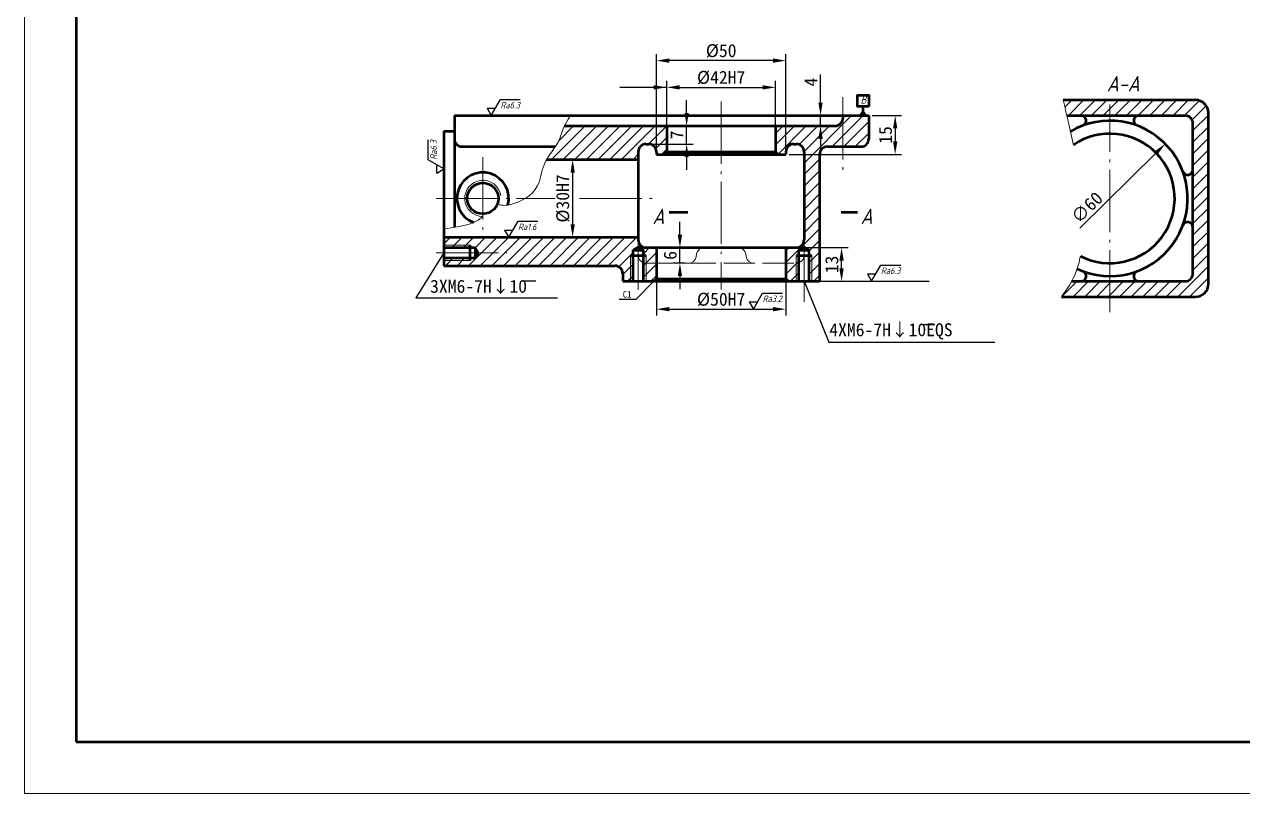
# Model space of a CAD drawing. Header units: millimetres. Extents: x 455 to 875, y 6 to 303.
# Drawn here: x 455 to 690.2, y 6.4 to 154.9 of the extents above; entities that cross this region are included whole.
import ezdxf

# ---------------------------------------------------------------- set-up
doc = ezdxf.new("R2010")
doc.units = ezdxf.units.MM
doc.linetypes.add('MYCENTER', pattern=[15.5, 12, -1.5, 0.5, -1.5])
doc.linetypes.add('MYHIDDEN', pattern=[7.5, 6, -1.5])
doc.layers.add('尺寸层', color=7, linetype='Continuous')
doc.layers.add('标注层', color=7, linetype='Continuous')
for name, color, linetype, lineweight in [('点画线', 1, 'MYCENTER', 20), ('粗实线', 6, 'Continuous', 50), ('细实线', 7, 'Continuous', 20), ('虚线', 7, 'MYHIDDEN', 20)]:
    doc.layers.add(name, color=color, linetype=linetype, lineweight=lineweight)
doc.styles.add('字符式样', font='gbeitc.shx')
doc.dimstyles.new('ISO-25', dxfattribs={"dimtxt": 2.5, "dimasz": 2.5, "dimexe": 1.25, "dimexo": 0.625, "dimtad": 1, "dimlfac": 2, "dimtxsty": 'Standard', "dimcen": 2.5, "dimadec": 0, "dimazin": 0, "dimtfac": 1, "dimtmove": 0, "dimatfit": 3, "dimfxl": 0, "dimarcsym": 0})
pattern_1 = [(45, (693.0016, 92.1722), (-1.122532, 1.122532), [])]

# ---------------------------------------------------------------- blocks, each defined once
blk = doc.blocks.new('*D192')
at = {"layer": 'Defpoints', "color": 0}
for p in [(573.52, 128.83), (560.85, 113.83), (573.22, 113.83)]:
    blk.add_point(p, dxfattribs=at)
at = {"layer": '尺寸层', "color": 0, "lineweight": -2}
for p, q in [((572.9, 128.83), (559.6, 128.83)), ((560.85, 126.33), (560.85, 116.33)), ((572.6, 113.83), (559.6, 113.83))]:
    blk.add_line(p, q, dxfattribs=at)
at = {"layer": '尺寸层', "color": 0}
for points in [[(560.44, 126.33), (561.27, 126.33), (560.85, 128.83)], [(560.44, 116.33), (561.27, 116.33), (560.85, 113.83)]]:
    blk.add_solid(points, dxfattribs=at)
at = {"layer": '尺寸层', "color": 0, "insert": (558.98, 121.33), "char_height": 2.5, "attachment_point": 5, "rotation": 90}
blk.add_mtext('%%c30H7', dxfattribs=at)
blk = doc.blocks.new('*D193')
at = {"layer": 'Defpoints', "color": 0}
for p in [(577.02, 147.93), (577.02, 129.83), (602.02, 129.83)]:
    blk.add_point(p, dxfattribs=at)
at = {"layer": '尺寸层', "color": 0, "lineweight": -2}
for p, q in [((577.02, 130.46), (577.02, 149.18)), ((602.02, 130.46), (602.02, 149.18)), ((599.52, 147.93), (579.52, 147.93))]:
    blk.add_line(p, q, dxfattribs=at)
at = {"layer": '尺寸层', "color": 0}
for points in [[(579.52, 148.35), (579.52, 147.52), (577.02, 147.93)], [(599.52, 148.35), (599.52, 147.52), (602.02, 147.93)]]:
    blk.add_solid(points, dxfattribs=at)
at = {"layer": '尺寸层', "color": 0, "insert": (589.52, 149.81), "char_height": 2.5, "attachment_point": 5}
blk.add_mtext('%%c50', dxfattribs=at)
blk = doc.blocks.new('*D178')
at = {"layer": 'Defpoints', "color": 0}
for p in [(600.02, 142.77), (579.02, 130.86), (600.02, 131.65)]:
    blk.add_point(p, dxfattribs=at)
at = {"layer": '尺寸层', "color": 0, "lineweight": -2}
for p, q in [((579.02, 131.48), (579.02, 144.02)), ((600.02, 132.27), (600.02, 144.02)), ((581.52, 142.77), (597.52, 142.77))]:
    blk.add_line(p, q, dxfattribs=at)
at = {"layer": '尺寸层', "color": 0}
for points in [[(581.52, 143.19), (581.52, 142.36), (579.02, 142.77)], [(597.52, 143.19), (597.52, 142.36), (600.02, 142.77)]]:
    blk.add_solid(points, dxfattribs=at)
at = {"layer": '尺寸层', "color": 0, "insert": (589.52, 144.65), "char_height": 2.5, "attachment_point": 5}
blk.add_mtext('%%c42H7', dxfattribs=at)
blk = doc.blocks.new('*D194')
at = {"layer": 'Defpoints', "color": 0}
for p in [(579.02, 135.33), (582.86, 135.33), (575.51, 131.83)]:
    blk.add_point(p, dxfattribs=at)
at = {"layer": '尺寸层', "color": 0, "lineweight": -2}
for p, q in [((582.86, 137.83), (582.86, 140.33)), ((579.65, 135.33), (584.11, 135.33)), ((582.86, 131.83), (582.86, 135.33)), ((576.13, 131.83), (584.11, 131.83)), ((582.86, 129.33), (582.86, 126.83))]:
    blk.add_line(p, q, dxfattribs=at)
at = {"layer": '尺寸层', "color": 0}
for points in [[(582.44, 137.83), (583.27, 137.83), (582.86, 135.33)], [(582.44, 129.33), (583.27, 129.33), (582.86, 131.83)]]:
    blk.add_solid(points, dxfattribs=at)
at = {"layer": '尺寸层', "color": 0, "insert": (580.98, 133.58), "char_height": 2.5, "attachment_point": 5, "rotation": 90}
blk.add_mtext('7', dxfattribs=at)
blk = doc.blocks.new('*D195')
at = {"layer": 'Defpoints', "color": 0}
for p in [(608.7, 137.33), (613.02, 137.33), (610.44, 135.33)]:
    blk.add_point(p, dxfattribs=at)
at = {"layer": '尺寸层', "color": 0, "lineweight": -2}
for p, q in [((608.7, 139.83), (608.7, 145.25)), ((612.4, 137.33), (607.45, 137.33)), ((608.7, 135.33), (608.7, 137.33)), ((609.81, 135.33), (607.45, 135.33)), ((608.7, 132.83), (608.7, 130.33))]:
    blk.add_line(p, q, dxfattribs=at)
at = {"layer": '尺寸层', "color": 0}
for points in [[(608.28, 139.83), (609.12, 139.83), (608.7, 137.33)], [(608.28, 132.83), (609.12, 132.83), (608.7, 135.33)]]:
    blk.add_solid(points, dxfattribs=at)
at = {"layer": '尺寸层', "color": 0, "insert": (606.83, 143.79), "char_height": 2.5, "attachment_point": 5, "rotation": 90}
blk.add_mtext('4', dxfattribs=at)
blk = doc.blocks.new('*D196')
at = {"layer": 'Defpoints', "color": 0}
for p in [(618.02, 137.33), (602.02, 129.83), (623.11, 129.83)]:
    blk.add_point(p, dxfattribs=at)
at = {"layer": '尺寸层', "color": 0, "lineweight": -2}
for p, q in [((618.65, 137.33), (624.36, 137.33)), ((623.11, 134.83), (623.11, 132.33)), ((602.65, 129.83), (624.36, 129.83))]:
    blk.add_line(p, q, dxfattribs=at)
at = {"layer": '尺寸层', "color": 0}
for points in [[(622.7, 134.83), (623.53, 134.83), (623.11, 137.33)], [(622.7, 132.33), (623.53, 132.33), (623.11, 129.83)]]:
    blk.add_solid(points, dxfattribs=at)
at = {"layer": '尺寸层', "color": 0, "insert": (621.24, 133.58), "char_height": 2.5, "attachment_point": 5, "rotation": 90}
blk.add_mtext('15', dxfattribs=at)
blk = doc.blocks.new('*D197')
at = {"layer": 'Defpoints', "color": 0}
for p in [(602.02, 111.83), (612.76, 111.83), (608.52, 105.33)]:
    blk.add_point(p, dxfattribs=at)
at = {"layer": '尺寸层', "color": 0, "lineweight": -2}
for p, q in [((602.65, 111.83), (614.01, 111.83)), ((612.76, 107.83), (612.76, 109.33)), ((609.15, 105.33), (614.01, 105.33))]:
    blk.add_line(p, q, dxfattribs=at)
at = {"layer": '尺寸层', "color": 0}
for points in [[(612.34, 109.33), (613.17, 109.33), (612.76, 111.83)], [(612.34, 107.83), (613.17, 107.83), (612.76, 105.33)]]:
    blk.add_solid(points, dxfattribs=at)
at = {"layer": '尺寸层', "color": 0, "insert": (610.88, 108.58), "char_height": 2.5, "attachment_point": 5, "rotation": 90}
blk.add_mtext('13', dxfattribs=at)
blk = doc.blocks.new('*D198')
at = {"layer": 'Defpoints', "color": 0}
for p in [(577.02, 111.83), (581.56, 111.83), (583.2, 108.83)]:
    blk.add_point(p, dxfattribs=at)
at = {"layer": '尺寸层', "color": 0, "lineweight": -2}
for p, q in [((581.56, 114.33), (581.56, 116.83)), ((577.65, 111.83), (582.81, 111.83)), ((581.56, 108.83), (581.56, 111.83)), ((582.58, 108.83), (580.31, 108.83)), ((581.56, 106.33), (581.56, 103.83))]:
    blk.add_line(p, q, dxfattribs=at)
at = {"layer": '尺寸层', "color": 0}
for points in [[(581.14, 114.33), (581.98, 114.33), (581.56, 111.83)], [(581.14, 106.33), (581.98, 106.33), (581.56, 108.83)]]:
    blk.add_solid(points, dxfattribs=at)
at = {"layer": '尺寸层', "color": 0, "insert": (579.69, 110.33), "char_height": 2.5, "attachment_point": 5, "rotation": 90}
blk.add_mtext('6', dxfattribs=at)
blk = doc.blocks.new('*D199')
at = {"layer": 'Defpoints', "color": 0}
for p in [(577.02, 105.83), (602.02, 105.83), (602.02, 99.95)]:
    blk.add_point(p, dxfattribs=at)
at = {"layer": '尺寸层', "color": 0, "lineweight": -2}
for p, q in [((577.02, 105.21), (577.02, 98.7)), ((602.02, 105.21), (602.02, 98.7)), ((579.52, 99.95), (599.52, 99.95))]:
    blk.add_line(p, q, dxfattribs=at)
at = {"layer": '尺寸层', "color": 0}
for points in [[(579.52, 100.37), (579.52, 99.53), (577.02, 99.95)], [(599.52, 100.37), (599.52, 99.53), (602.02, 99.95)]]:
    blk.add_solid(points, dxfattribs=at)
at = {"layer": '尺寸层', "color": 0, "insert": (589.52, 101.82), "char_height": 2.5, "attachment_point": 5}
blk.add_mtext('%%c50H7', dxfattribs=at)
blk = doc.blocks.new('基准')
at = {"layer": '粗实线'}
blk.add_hatch(color=7, dxfattribs=at).paths.add_polyline_path([(-1.01, 0), (1.01, 0), (0, 1.53)])
at = {"layer": '粗实线', "color": 7}
for p, q in [((-2.23, 3.54), (-2.23, 7.89)), ((-2.23, 7.89), (2.23, 7.89)), ((2.23, 7.89), (2.23, 3.54)), ((2.23, 3.54), (-2.23, 3.54)), ((-1.01, 0), (1.01, 0)), ((0, 1.53), (0, 3.54))]:
    blk.add_line(p, q, dxfattribs=at)
at = {"layer": '粗实线', "color": 7, "linetype": 'Continuous'}
for p in [(-1.01, 0), (1.01, 0)]:
    blk.add_line(p, (0, 1.53), dxfattribs=at)
at = {"layer": '粗实线', "color": 7}
blk.add_lwpolyline([(2.23, 3.54), (-2.23, 3.54), (-2.23, 7.89), (2.23, 7.89)], close=True, dxfattribs=at)
at = {"layer": '标注层', "style": '字符式样'}
blk.add_attdef('A', (-0.97, 4.54), '', height=3, dxfattribs=at)
blk = doc.blocks.new('粗糙度1')
at = {"layer": '标注层'}
for p, q in [((0, 0), (3.56, 6.16)), ((0, 0), (3.56, 6.16)), ((3.56, 6.16), (11.21, 6.16)), ((-1.62, 2.8), (1.62, 2.8)), ((-1.62, 2.8), (0, 0)), ((-1.62, 2.8), (0, 0)), ((-1.62, 2.8), (1.62, 2.8))]:
    blk.add_line(p, q, dxfattribs=at)
at = {"layer": '标注层', "style": '字符式样'}
blk.add_attdef('RA', (3.57, 2.76), '', height=2.5, dxfattribs=at)
blk = doc.blocks.new('*D200')
at = {"layer": 'Defpoints', "color": 0}
for p in [(675.24, 131.87), (653.89, 110.8)]:
    blk.add_point(p, dxfattribs=at)
at = {"layer": '尺寸层', "color": 0, "lineweight": -2}
blk.add_line((658.78, 115.62), (673.47, 130.11), dxfattribs=at)
at = {"layer": '尺寸层', "color": 0}
blk.add_solid([(673.17, 130.41), (673.76, 129.81), (675.24, 131.87)], dxfattribs=at)
at = {"layer": '尺寸层', "color": 0, "insert": (660.13, 119.59), "char_height": 2.5, "attachment_point": 5, "rotation": 44.6177}
blk.add_mtext('∅60', dxfattribs=at)

msp = doc.modelspace()

# ---------------------------------------------------------------- hatches: boundary and pattern name
at = {"layer": '细实线'}
h = msp.add_hatch(dxfattribs=at)
h.set_pattern_fill('ANSI31', color=256, scale=0.5, style=0)
h.set_pattern_definition([(45, (710.1585, 92.1722), (-1.122532, 1.122532), [])])
edge = h.paths.add_edge_path()
edge.add_arc((679.0676, 135.8317), 1.5, 0, 90, ccw=False)
edge.add_line((680.5676, 135.8317), (680.5676, 106.8317))
edge.add_arc((679.0676, 106.8317), 1.5, -90, 0, ccw=False)
edge.add_line((679.0676, 105.3317), (664.5676, 105.3317))
edge.add_line((664.5676, 105.3317), (664.5676, 102.3317))
edge.add_line((664.5676, 102.3317), (681.0676, 102.3317))
edge.add_arc((681.0676, 104.8317), 2.5, 270, 360)
edge.add_line((683.5676, 104.8317), (683.5676, 137.8317))
edge.add_arc((681.0676, 137.8317), 2.5, 0, 90)
edge.add_line((681.0676, 140.3317), (655.5601, 140.3317))
edge.add_spline(control_points=[(655.5601, 140.3317), (655.7838, 139.3321), (656.0083, 138.3322), (656.2344, 137.3317)], knot_values=[4.13605111, 4.13605111, 4.13605111, 4.13605111, 10.28547986, 10.28547986, 10.28547986, 10.28547986], degree=3, periodic=0)
edge.add_line((656.2344, 137.3317), (679.0676, 137.3317))
edge = h.paths.add_edge_path()
edge.add_line((664.5676, 102.3317), (664.5676, 105.3317))
edge.add_line((664.5676, 105.3317), (657.1684, 105.3317))
edge.add_spline(control_points=[(657.1684, 105.3317), (656.596, 104.3002), (655.9158, 103.3097), (655.2023, 102.3317)], knot_values=[75.30210036, 75.30210036, 75.30210036, 75.30210036, 82.44412699, 82.44412699, 82.44412699, 82.44412699], degree=3, periodic=0)
edge.add_line((655.2023, 102.3317), (664.5676, 102.3317))
h = msp.add_hatch(dxfattribs=at)
h.set_pattern_fill('ANSI31', color=256, scale=0.5, style=0)
h.set_pattern_definition(pattern_1)
h.paths.add_polyline_path([(572.0201, 110.3317), (572.5201, 110.3317), (572.5201, 111.3317), (573.5201, 111.9091), (573.5201, 113.8317), (536.0201, 113.8317), (536.0201, 112.3317), (541.0201, 112.3317), (541.0201, 111.8317), (542.0201, 111.8317), (542.5975, 110.8317), (542.0201, 109.8317), (541.0201, 109.8317), (541.0201, 109.3317), (536.0201, 109.3317), (536.0201, 108.3317), (569.0201, 108.3317, -0.41421356), (570.5201, 106.8317), (570.5201, 105.3317), (572.0201, 105.3317)])
h.paths.add_polyline_path([(541.0201, 109.8317), (536.0201, 109.8317), (536.0201, 109.3317), (541.0201, 109.3317)])
h.paths.add_polyline_path([(541.0201, 112.3317), (536.0201, 112.3317), (536.0201, 111.8317), (541.0201, 111.8317)], flags=17)
h.paths.add_polyline_path([(572.5201, 110.3317), (572.0201, 110.3317), (572.0201, 105.3317), (572.5201, 105.3317)])
h.paths.add_polyline_path([(575.0201, 110.3317), (574.5201, 110.3317), (574.5201, 108.9175, 0.08516423), (575.0201, 108.8317)])
h.paths.add_polyline_path([(575.0201, 108.8317, -0.08516423), (574.5201, 108.9175), (574.5201, 105.3317), (575.0201, 105.3317)])
h.paths.add_polyline_path([(577.0201, 108.8317), (575.0201, 108.8317), (575.0201, 105.3317), (577.0201, 105.3317)])
h.paths.add_polyline_path([(577.0201, 111.8317), (575.0201, 111.8317, -0.41421356), (573.5201, 113.3317), (573.5201, 111.9091), (574.5201, 111.3317), (574.5201, 110.3317), (575.0201, 110.3317), (575.0201, 108.8317), (577.0201, 108.8317)])
h.paths.add_polyline_path([(604.0201, 108.8317), (602.0201, 108.8317), (602.0201, 105.3317), (604.0201, 105.3317)])
h.paths.add_polyline_path([(604.0201, 110.3317), (604.5201, 110.3317), (604.5201, 111.3317), (605.5201, 111.9091), (605.5201, 113.3317, -0.41421356), (604.0201, 111.8317), (602.0201, 111.8317), (602.0201, 108.8317), (604.0201, 108.8317)])
h.paths.add_polyline_path([(604.5201, 110.3317), (604.0201, 110.3317), (604.0201, 108.8317, 0.08516423), (604.5201, 108.9175)])
h.paths.add_polyline_path([(604.5201, 108.9175, -0.08516423), (604.0201, 108.8317), (604.0201, 105.3317), (604.5201, 105.3317)])
h.paths.add_polyline_path([(607.0201, 110.3317), (606.5201, 110.3317), (606.5201, 105.3317), (607.0201, 105.3317)], flags=17)
h.paths.add_polyline_path([(608.5201, 121.3317), (605.5201, 121.3317), (605.5201, 113.3317), (605.5201, 111.9091), (606.5201, 111.3317), (606.5201, 110.3317), (607.0201, 110.3317), (607.0201, 105.3317), (608.5201, 105.3317)])
h.paths.add_polyline_path([(608.5201, 129.8317, -0.41421356), (610.0201, 131.3317), (613.0201, 131.3317), (613.0201, 136.8317, -0.41421356), (611.5201, 135.3317), (600.0201, 135.3317), (600.0201, 129.8317), (602.0201, 129.8317), (602.0201, 130.3317, -0.41421356), (603.5201, 131.8317), (604.0201, 131.8317, -0.41421356), (605.5201, 130.3317), (605.5201, 121.3317), (608.5201, 121.3317)])
h.paths.add_polyline_path([(618.0201, 137.3317), (613.0201, 137.3317), (613.0201, 136.8317), (613.0201, 131.3317), (616.5201, 131.3317, 0.41421356), (618.0201, 132.8317)])
h = msp.add_hatch(dxfattribs=at)
h.set_pattern_fill('ANSI31', color=256, scale=0.5, style=0)
h.set_pattern_definition(pattern_1)
edge = h.paths.add_edge_path()
edge.add_line((579.0201, 135.3317), (559.2859, 135.3317))
edge.add_spline(control_points=[(559.2859, 135.3317), (558.8493, 134.3701), (558.4885, 132.9855), (557.8236, 131.8293), (557.5023, 131.3317)], knot_values=[55.04480829, 55.04480829, 55.04480829, 55.04480829, 59.36067063, 62.87355769, 62.87355769, 62.87355769, 62.87355769], degree=3, periodic=0)
edge.add_spline(control_points=[(557.5023, 131.3317), (556.9507, 130.4776), (556.3312, 129.686), (555.8374, 128.8317)], knot_values=[49.0145011, 49.0145011, 49.0145011, 49.0145011, 55.04480829, 55.04480829, 55.04480829, 55.04480829], degree=3, periodic=0)
edge.add_line((555.8374, 128.8317), (573.5201, 128.8317))
edge.add_line((573.5201, 128.8317), (573.5201, 130.3317))
edge.add_arc((575.0201, 130.3317), 1.5, 90, 180, ccw=False)
edge.add_line((575.0201, 131.8317), (575.5201, 131.8317))
edge.add_arc((575.5201, 130.3317), 1.5, 0, 90, ccw=False)
edge.add_line((577.0201, 130.3317), (577.0201, 129.8317))
edge.add_line((577.0201, 129.8317), (579.0201, 129.8317))
edge.add_line((579.0201, 129.8317), (579.0201, 135.3317))

# ---------------------------------------------------------------- linework, layer by layer
at = {"layer": '尺寸层'}
for p, q in [((536.0201, 110.8317), (530.6148, 102.1537)), ((551.2072, 105.4119), (553.7259, 105.4119)), ((576.5201, 105.3317), (573.0225, 101.8341)), ((605.5201, 105.3317), (610.3059, 93.6138)), ((530.6148, 102.1537), (557.955, 102.1537)), ((573.0225, 101.8341), (569.8458, 101.8341)), ((628.2571, 97.0235), (630.7758, 97.0235)), ((610.3059, 93.6138), (642.3163, 93.6138))]:
    msp.add_line(p, q, dxfattribs=at)
at = {"layer": '标注层'}
msp.add_line((608.1076, 105.3686), (629.6488, 105.3686), dxfattribs=at)
at = {"layer": '点画线'}
for p, q in [((589.5201, 140.0392), (589.5201, 103.7596)), ((613.0201, 140.8521), (613.0201, 125.9958)), ((664.5676, 99.3462), (664.5676, 139.4783)), ((543.5201, 129.2637), (543.5201, 115.0387)), ((534.5372, 121.3317), (557.5049, 121.3317)), ((562.1933, 121.3317), (577.1622, 121.3317)), ((573.5201, 115.4147), (573.5201, 103.6934)), ((605.5201, 113.2032), (605.5201, 101.3892)), ((534.5372, 110.8317), (548.1712, 110.8317)), ((536.0201, 112.3317), (541.0201, 112.3317)), ((584.785, 110.6167), (584.6747, 110.0468)), ((594.2552, 110.6167), (594.3655, 110.0468)), ((536.0201, 109.3317), (541.0201, 109.3317)), ((572.0201, 105.3317), (572.0201, 110.3317)), ((575.0201, 105.3317), (575.0201, 110.3317)), ((604.0201, 105.3317), (604.0201, 110.3317)), ((607.0201, 105.3317), (607.0201, 110.3317))]:
    msp.add_line(p, q, dxfattribs=at)
at = {"layer": '粗实线'}
for p, q in [((465.0196, 293.4319), (465.0196, 16.4319)), ((655.5601, 140.3317), (681.0676, 140.3317)), ((538.0201, 137.3317), (618.0201, 137.3317)), ((538.0201, 137.3317), (538.0201, 115.7651)), ((613.0201, 137.3317), (613.0201, 136.8317)), ((618.0201, 137.3317), (618.0201, 132.8317)), ((656.2344, 137.3317), (679.0676, 137.3317)), ((683.5676, 104.8317), (683.5676, 137.8317)), ((536.0201, 134.3317), (538.0201, 134.3317)), ((536.0201, 134.3317), (536.0201, 108.3317)), ((559.2297, 135.3317), (611.5201, 135.3317)), ((579.0201, 135.3317), (579.0201, 130.3317)), ((600.0201, 135.3317), (600.0201, 130.3317)), ((680.5676, 106.8317), (680.5676, 135.8317)), ((575.0201, 131.8317), (575.5201, 131.8317)), ((603.5201, 131.8317), (604.0201, 131.8317)), ((539.5201, 131.3317), (557.5023, 131.3317)), ((573.5201, 130.3317), (573.5201, 113.3317)), ((577.0201, 130.3317), (577.0201, 129.8317)), ((577.0201, 129.8317), (602.0201, 129.8317)), ((578.5201, 129.8317), (579.0201, 130.3317)), ((579.0201, 130.3317), (600.0201, 130.3317)), ((600.0201, 130.3317), (600.5201, 129.8317)), ((602.0201, 130.3317), (602.0201, 129.8317)), ((605.5201, 130.3317), (605.5201, 113.3317)), ((608.5201, 129.8317), (608.5201, 105.3317)), ((610.0201, 131.3317), (616.5201, 131.3317)), ((555.8374, 128.8317), (573.5201, 128.8317)), ((579.468, 118.6893), (583.073, 118.6893)), ((612.6974, 118.6893), (615.8323, 118.6893)), ((536.0201, 113.8317), (573.5201, 113.8317)), ((536.0201, 111.8317), (542.0201, 111.8317)), ((541.0201, 112.3317), (541.0201, 109.3317)), ((542.0201, 111.8317), (542.0201, 109.8317)), ((542.0201, 111.8317), (542.5975, 110.8317)), ((542.5975, 110.8317), (542.0201, 109.8317)), ((572.5201, 111.3317), (573.5201, 111.9091)), ((572.5201, 111.3317), (574.5201, 111.3317)), ((572.5201, 105.3317), (572.5201, 111.3317)), ((573.5201, 111.9091), (574.5201, 111.3317)), ((574.5201, 105.3317), (574.5201, 111.3317)), ((575.0201, 111.8317), (604.0201, 111.8317)), ((577.0201, 111.8317), (577.0201, 105.8317)), ((602.0201, 111.8317), (602.0201, 105.8317)), ((604.5201, 111.3317), (605.5201, 111.9091)), ((604.5201, 111.3317), (606.5201, 111.3317)), ((604.5201, 105.3317), (604.5201, 111.3317)), ((605.5201, 111.9091), (606.5201, 111.3317)), ((606.5201, 105.3317), (606.5201, 111.3317)), ((536.0201, 109.8317), (542.0201, 109.8317)), ((536.0201, 108.3317), (569.0201, 108.3317)), ((572.0201, 110.3317), (575.0201, 110.3317)), ((604.0201, 110.3317), (607.0201, 110.3317)), ((570.5201, 106.8317), (570.5201, 105.3317)), ((576.5201, 105.3317), (577.0201, 105.8317)), ((577.0201, 105.8317), (602.0201, 105.8317)), ((602.0201, 105.8317), (602.5201, 105.3317)), ((570.5201, 105.3317), (608.5201, 105.3317)), ((572.5201, 105.3317), (574.5201, 105.3317)), ((657.1684, 105.3317), (679.0676, 105.3317)), ((655.2023, 102.3317), (681.0676, 102.3317)), ((465.0196, 16.4319), (865.0196, 16.4319))]:
    msp.add_line(p, q, dxfattribs=at)
msp.add_circle((543.5201, 121.3317), 3, dxfattribs=at)
for centre, radius, start, end in [((681.0676, 137.8317), 2.5, 0, 90), ((611.5201, 136.8317), 1.5, 270, 0), ((658.9998, 136.3317), 1, 290.364135, 90), ((670.1354, 136.3317), 1, 90, 249.635865), ((679.0676, 135.8317), 1.5, 0, 90), ((664.5676, 121.3317), 15, 245.060537, 120.588203), ((539.5201, 132.8317), 1.5, 180, 270), ((575.0201, 130.3317), 1.5, 90, 180), ((575.5201, 130.3317), 1.5, 0, 90), ((603.5201, 130.3317), 1.5, 90, 180), ((604.0201, 130.3317), 1.5, 0, 90), ((616.5201, 132.8317), 1.5, 270, 0), ((664.5676, 121.3317), 12.5, 242.816215, 124.433368), ((610.0201, 129.8317), 1.5, 90, 180), ((543.5201, 121.3317), 5, 345.117659, 248.559216), ((679.5676, 126.8995), 1, 200.364135, 0), ((679.5676, 115.764), 1, 0, 159.635865), ((575.0201, 113.3317), 1.5, 180, 270), ((604.0201, 113.3317), 1.5, 270, 0), ((569.0201, 106.8317), 1.5, 0, 90), ((658.9998, 106.3317), 1, 270, 69.635865), ((670.1354, 106.3317), 1, 110.364135, 270), ((679.0676, 106.8317), 1.5, 270, 0), ((681.0676, 104.8317), 2.5, 270, 0)]:
    msp.add_arc(centre, radius, start, end, dxfattribs=at)
at = {"layer": '细实线'}
for p, q in [((455.0196, 303.4319), (455.0196, 6.4319)), ((573.5201, 113.8317), (573.5201, 110.3317)), ((605.5201, 113.3317), (605.5201, 110.3317)), ((455.0196, 6.4319), (875.0196, 6.4319))]:
    msp.add_line(p, q, dxfattribs=at)
for points in [[(579.468, 118.6893, 0, 0, 0), (579.468, 116.9718, 0.5, 0, 0), (579.468, 114.7058, 0, 0, 0)], [(615.8323, 118.6893, 0, 0, 0), (615.8323, 116.9718, 0.5, 0, 0), (615.8323, 114.7058, 0, 0, 0)]]:
    msp.add_lwpolyline(points, format="xyseb", dxfattribs=at)
for centre, radius, start, end in [((543.5201, 121.3317), 3.5, 9.793537, 269.875225), ((586.2577, 110.3317), 1.5, 90, 169.047994), ((592.7826, 110.3317), 1.5, 10.952006, 90), ((575.0201, 110.3317), 1.5, 180, 270), ((583.202, 110.3317), 1.5, 270, 349.047994), ((595.8382, 110.3317), 1.5, 190.952006, 270), ((604.0201, 110.3317), 1.5, 270, 0)]:
    msp.add_arc(centre, radius, start, end, dxfattribs=at)
for points, knots in [([(655.5601, 140.3317), (655.8644, 138.9721), (656.5145, 136.079), (657.1819, 133.1799), (657.4995, 131.6415)], [4.13605111, 4.13605111, 4.13605111, 4.13605111, 12.49990298, 21.92759176, 21.92759176, 21.92759176, 21.92759176]), ([(546.3328, 120.2882), (547.1466, 119.8533), (550.1268, 120.1934), (554.5182, 122.7117), (554.9624, 128.6097), (558.4353, 131.8169), (559.0567, 135.3226), (560.4182, 137.3317)], [20.40501567, 20.40501567, 20.40501567, 20.40501567, 25.63248161, 37.99407125, 46.70881869, 58.55769535, 65.49406832, 65.49406832, 65.49406832, 65.49406832]), ([(536.0201, 115.4256), (540.0169, 116.0708), (541.8639, 116.5126), (543.3639, 117.7099), (543.7391, 118.3397)], [2.89299244, 2.89299244, 2.89299244, 2.89299244, 11.36458573, 14.21774884, 14.21774884, 14.21774884, 14.21774884]), ([(658.857, 110.2124), (658.6702, 109.106), (657.9331, 106.2946), (656.2928, 103.8264), (655.2023, 102.3317)], [64.76667326, 64.76667326, 64.76667326, 64.76667326, 71.52798717, 82.44412699, 82.44412699, 82.44412699, 82.44412699])]:
    msp.add_open_spline(points, degree=3, knots=knots, dxfattribs=at)
at = {"layer": '虚线'}
msp.add_line((575.0201, 108.8317), (604.0201, 108.8317), dxfattribs=at)
msp.add_line((575.0201, 108.8317), (604.0201, 108.8317), dxfattribs=at)

# ---------------------------------------------------------------- block references
at = {"layer": '标注层', "xscale": 0.5, "yscale": 0.5, "zscale": 0.5}
for name, p, values in [('基准', (616.9276, 137.3317), {'A': 'B'}), ('粗糙度1', (545.1317, 137.3317), {'RA': 'Ra6.3'}), ('粗糙度1', (548.5264, 113.8317), {'RA': 'Ra1.6'}), ('粗糙度1', (618.5653, 105.3686), {'RA': 'Ra6.3'}), ('粗糙度1', (595.7472, 99.9557), {'RA': 'Ra3.2'})]:
    msp.add_blockref(name, p, dxfattribs=at).add_auto_attribs(values)
at = {"layer": '标注层', "xscale": 0.5, "yscale": 0.5, "zscale": 0.5, "rotation": 90}
msp.add_blockref('粗糙度1', (536.0201, 127.0144), dxfattribs=at).add_auto_attribs({'RA': 'Ra6.3'})

# ---------------------------------------------------------------- texts
at = {"layer": '尺寸层', "attachment_point": 1}
for s, insert, char_height, width in [('3XM6-7H{\\fFangSong_GB2312|b0|i0|c134|p48;↓}10', (533.3407, 105.6197), 2.5, 35.765464), ('C1', (570.5201, 103.443), 1.25, 4.111255), ('4XM6-7H{\\fFangSong_GB2312|b0|i0|c134|p48;↓}10EQS', (610.3905, 97.2313), 2.5, 35.765464)]:
    msp.add_mtext(s, dxfattribs=dict(at, insert=insert, char_height=char_height, width=width))
at = {"layer": '标注层', "char_height": 3, "attachment_point": 1, "style": '字符式样'}
for s, insert, width in [('A-A', (663.9516, 144.9792), 4.073051), ('A', (576.25, 119.3593), 5.289143), ('A', (616.4274, 119.3593), 4.073051)]:
    msp.add_mtext(s, dxfattribs=dict(at, insert=insert, width=width))

# ---------------------------------------------------------------- dimensions: what is measured, and where the dimension line sits
at = {"layer": '尺寸层'}
for base, p1, p2, text, picture, middle in [((577.0201, 147.9332), (602.0201, 129.8317), (577.0201, 129.8317), '%%c<>', '*D193', (589.5201, 149.8082)), ((600.0201, 142.773), (579.0201, 130.8551), (600.0201, 131.6495), '%%c<>H7', '*D178', (589.5201, 144.648)), ((602.0201, 99.9485), (577.0201, 105.8317), (602.0201, 105.8317), '%%c<>H7', '*D199', (589.5201, 101.8235))]:
    dim = msp.add_linear_dim(base=base, p1=p1, p2=p2, text=text, dimstyle='ISO-25', dxfattribs=at)
    dim.commit()
    dim.dimension.update_dxf_attribs({"geometry": picture, "text_midpoint": middle})
for base, p1, p2, picture, middle in [((608.7008, 137.3317), (610.4375, 135.3317), (613.0201, 137.3317), '*D195', (606.8258, 143.7901)), ((582.8568, 135.3317), (575.5066, 131.8317), (579.0201, 135.3317), '*D194', (580.9818, 133.5817)), ((581.5607, 111.8317), (583.202, 108.8317), (577.0201, 111.8317), '*D198', (579.6857, 110.3317)), ((612.7572, 111.8317), (608.5201, 105.3317), (602.0201, 111.8317), '*D197', (610.8822, 108.5817))]:
    dim = msp.add_linear_dim(base=base, p1=p1, p2=p2, angle=90, dimstyle='ISO-25', dxfattribs=at)
    dim.commit()
    dim.dimension.update_dxf_attribs({"geometry": picture, "text_midpoint": middle})
dim = msp.add_linear_dim(base=(623.1117, 129.8317), p1=(618.0201, 137.3317), p2=(602.0201, 129.8317), angle=90, dimstyle='ISO-25', dxfattribs=at)
dim.commit()
dim.dimension.update_dxf_attribs({"geometry": '*D196', "text_midpoint": (623.1117, 133.5817), "dimtype": 160})
dim = msp.add_diameter_dim_2p(p1=(653.8905, 110.7961), p2=(675.2447, 131.8673), dimstyle='ISO-25', override={"dimtmove": 1}, dxfattribs=at)
dim.commit()
dim.dimension.update_dxf_attribs({"geometry": '*D200', "text_midpoint": (661.4505, 118.256), "dimtype": 163})
dim = msp.add_linear_dim(base=(560.8537, 113.8317), p1=(573.5201, 128.8317), p2=(573.2221, 113.8317), angle=90, text='%%c<>H7', dimstyle='ISO-25', dxfattribs=at)
dim.commit()
dim.dimension.update_dxf_attribs({"geometry": '*D192', "text_midpoint": (558.9787, 121.3317)})

# ---------------------------------------------------------------- leaders
msp.add_leader([(579.0201, 142.773), (572.3821, 142.773), (569.9609, 142.773)], dimstyle='ISO-25', override={"dimgap": 0.625, "dimtad": 0}, dxfattribs=at)

doc.saveas('drawing.dxf')
